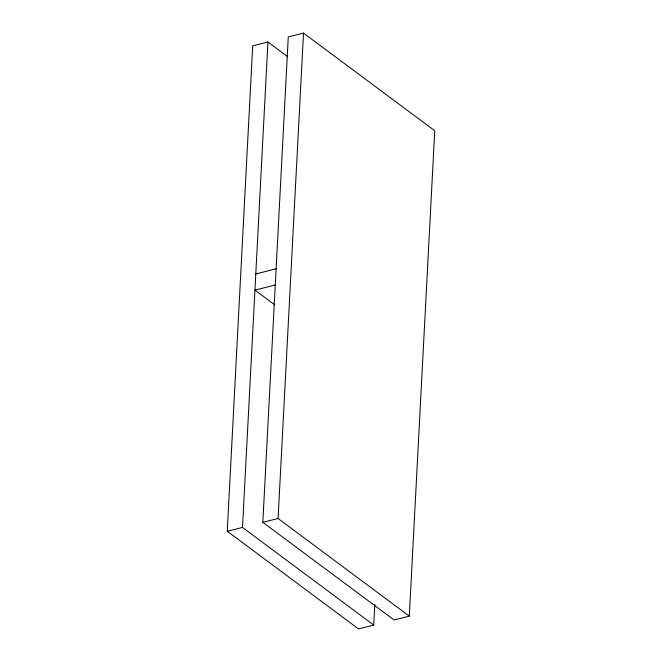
<?xml version="1.0" encoding="UTF-8"?>
<svg xmlns="http://www.w3.org/2000/svg" width="662" height="662" viewBox="0 0 662 662"><rect width="100%" height="100%" fill="white"/><g stroke="black" fill="none" stroke-linecap="round" stroke-linejoin="round"><path stroke-width="0.99" d="M374.808 604.439L373.732 625.069L358.481 628.9L227.256 531.255L252.694 45.86L267.945 42.029L287.747 56.766M373.732 625.069L242.499 527.424L267.945 42.029M262.831 522.326L288.268 36.931L303.519 33.1L434.744 130.745L409.306 616.14L394.055 619.971L262.831 522.326L278.081 518.495L409.306 616.14M278.081 518.495L303.519 33.1M255.789 273.944L276.12 268.838M275.268 285.016L254.936 290.122L274.747 304.859M227.256 531.255L242.499 527.424"/></g></svg>
